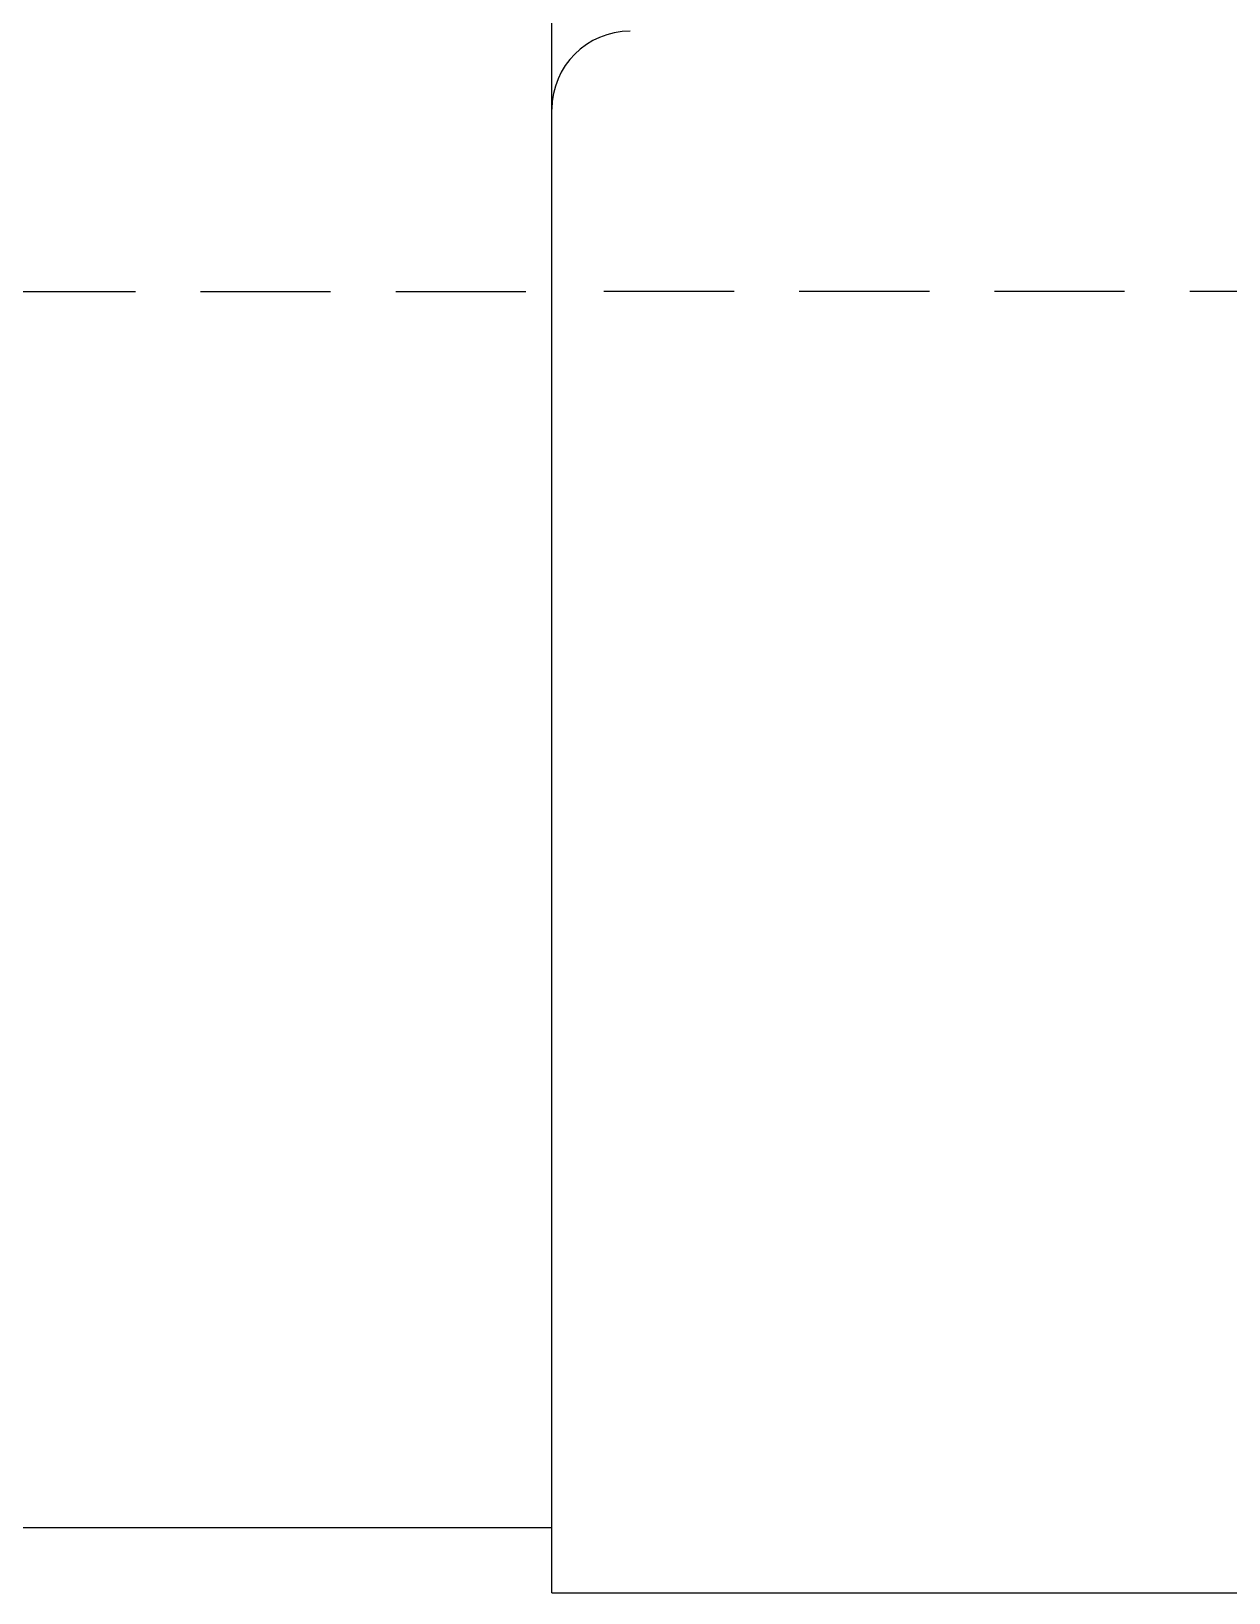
# Model space of a CAD drawing. Extents: x -133.5 to -66.3, y 10.7 to 61.2.
# Drawn here: x -119.25 to -114.65, y 43.16 to 49.16 of the extents above; entities that cross this region are included whole.
import ezdxf

# ---------------------------------------------------------------- set-up
doc = ezdxf.new("R2010")
doc.units = 0
doc.linetypes.add('DASHED', pattern=[0.75, 0.5, -0.25])
doc.layers.get('0').update_dxf_attribs({"linetype": 'CONTINUOUS'})

msp = doc.modelspace()

# ---------------------------------------------------------------- linework, layer by layer
at = {"color": 3, "linetype": 'DASHED'}
for p, q in [((-117.2485, 48.8557), (-117.2485, 52.4557)), ((-123.8485, 48.1557), (-117.2485, 48.1557)), ((-112.0485, 48.1557), (-117.2485, 48.1557))]:
    msp.add_line(p, q, dxfattribs=at)
at = {"color": 7, "linetype": 'CONTINUOUS'}
for p, q in [((-117.2485, 43.1557), (-117.2485, 48.8557)), ((-117.2485, 43.4057), (-123.8485, 43.4057)), ((-117.2485, 43.1557), (-112.0485, 43.1557))]:
    msp.add_line(p, q, dxfattribs=at)
msp.add_arc((-116.9485, 48.8557), 0.3, 90, 180, dxfattribs=at)

doc.saveas('drawing.dxf')
